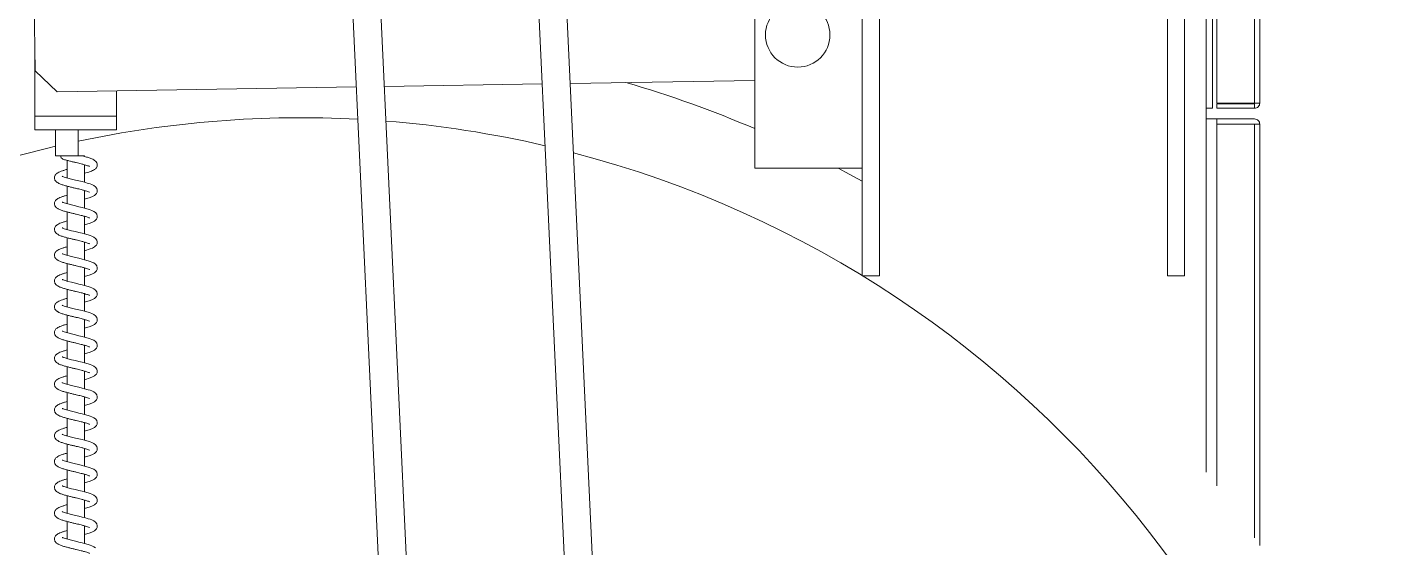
# Model space of a CAD drawing. Header units: millimetres. Extents: x 5343 to 29633, y -275 to 12336.
# Drawn here: x 17471 to 18099, y 4247 to 4489 of the extents above; entities that cross this region are included whole.
import ezdxf

# ---------------------------------------------------------------- set-up
doc = ezdxf.new("R2010")
doc.units = ezdxf.units.MM

msp = doc.modelspace()

# ---------------------------------------------------------------- linework, layer by layer
at = {"linetype": 'Continuous', "lineweight": 15}
for p, q in [((18019.53, 4281.61), (18019.53, 5143.95)), ((18022.53, 4450.95), (18022.53, 5143.95)), ((18024.53, 5143.95), (18024.53, 4453.31)), ((18042.13, 5143.95), (18042.13, 4453.31)), ((18044.53, 5143.95), (18044.53, 4453.35)), ((17713.8, 4673.83), (17749.17, 3913.26)), ((17649.88, 3908.65), (17614.5, 4669.21)), ((17661.22, 3944.62), (17629.14, 4634.44)), ((17702.46, 4637.85), (17734.54, 3948.03)), ((17809.53, 4423.05), (17809.53, 4523.05)), ((17859.53, 4514.65), (17859.53, 4373.05)), ((17867.53, 4514.65), (17867.53, 4373.05)), ((18001.53, 4373.05), (18001.53, 4514.65)), ((18009.53, 4373.05), (18009.53, 4514.65)), ((17474.23, 4499.93), (17474.76, 4468.34)), ((17474.63, 4447.26), (17474.63, 4475.7)), ((17474.76, 4468.34), (17484.92, 4458.5)), ((17809.53, 4463.91), (17723.63, 4462.48)), ((17624.2, 4460.82), (17484.92, 4458.5)), ((17512.63, 4447.26), (17512.63, 4458.97)), ((17710.62, 4462.27), (17637.2, 4461.04)), ((18022.53, 4450.95), (18019.53, 4450.95)), ((18042.13, 4453.31), (18024.53, 4453.31)), ((18024.53, 4450.95), (18024.53, 4452.95)), ((18042.13, 4452.95), (18024.53, 4452.95)), ((18042.13, 4450.95), (18024.53, 4450.95)), ((18042.13, 4450.95), (18042.13, 4452.95)), ((17474.63, 4447.26), (17512.63, 4447.26)), ((17474.63, 4440.86), (17474.63, 4447.26)), ((17512.63, 4440.86), (17512.63, 4447.26)), ((18024.53, 4445.95), (18019.53, 4445.95)), ((18042.13, 4445.95), (18024.53, 4445.95)), ((18024.53, 4445.95), (18024.53, 4443.6)), ((17474.63, 4440.86), (17488.4, 4440.86)), ((17484.22, 4428.86), (17484.22, 4440.86)), ((17494.72, 4440.86), (17488.4, 4440.86)), ((17494.72, 4428.86), (17494.72, 4440.86)), ((17494.72, 4440.86), (17498.8, 4440.86)), ((17498.8, 4440.86), (17512.63, 4440.86)), ((18042.13, 4443.6), (18024.53, 4443.6)), ((18024.53, 4443.6), (18024.53, 4275.23)), ((18042.13, 4443.6), (18042.13, 4251.07)), ((18044.53, 4443.55), (18044.53, 4247.55)), ((17480.54, 4432.37), (17467.71, 4429.07)), ((17484.22, 4433.25), (17480.54, 4432.37)), ((17494.72, 4428.86), (17484.22, 4428.86)), ((17489.62, 4426.68), (17489.62, 4418.49)), ((17496.45, 4428.86), (17497.65, 4428.86)), ((17497.65, 4428.49), (17497.65, 4428.86)), ((17497.65, 4416.49), (17497.65, 4424.68)), ((17497.97, 4424.58), (17497.65, 4424.49)), ((17809.53, 4423.05), (17859.53, 4423.05)), ((17848.35, 4423.05), (17851.8, 4421.23)), ((17851.8, 4421.23), (17859.53, 4417.02)), ((17489.87, 4418.41), (17488.25, 4418.91)), ((17489.62, 4414.68), (17489.62, 4406.49)), ((17491.65, 4417.95), (17489.87, 4418.41)), ((17493.43, 4417.52), (17491.65, 4417.95)), ((17495.08, 4417.13), (17493.43, 4417.52)), ((17496.52, 4416.78), (17495.08, 4417.13)), ((17497.71, 4416.48), (17496.52, 4416.78)), ((17499.38, 4416), (17497.71, 4416.48)), ((17500.26, 4415.71), (17499.38, 4416)), ((17501.07, 4415.4), (17500.26, 4415.71)), ((17501.95, 4414.97), (17501.07, 4415.4)), ((17502.76, 4414.38), (17501.95, 4414.97)), ((17503.35, 4413.6), (17502.76, 4414.38)), ((17503.58, 4412.75), (17503.35, 4413.6)), ((17489.87, 4406.41), (17488.25, 4406.91)), ((17497.65, 4404.49), (17497.65, 4412.68)), ((17497.97, 4412.58), (17497.65, 4412.49)), ((17497.65, 4408.67), (17500.31, 4409.47)), ((17500.31, 4409.47), (17501.42, 4409.92)), ((17501.42, 4409.92), (17502.28, 4410.4)), ((17502.28, 4410.4), (17502.85, 4410.86)), ((17502.85, 4410.86), (17503.19, 4411.29)), ((17503.19, 4411.29), (17503.49, 4411.92)), ((17503.49, 4411.92), (17503.58, 4412.75)), ((17489.62, 4402.68), (17489.62, 4394.49)), ((17491.65, 4405.95), (17489.87, 4406.41)), ((17493.43, 4405.52), (17491.65, 4405.95)), ((17495.08, 4405.13), (17493.43, 4405.52)), ((17496.52, 4404.78), (17495.08, 4405.13)), ((17497.71, 4404.48), (17496.52, 4404.78)), ((17497.65, 4392.49), (17497.65, 4400.68)), ((17497.97, 4400.58), (17497.65, 4400.49)), ((17499.38, 4404), (17497.71, 4404.48)), ((17500.26, 4403.71), (17499.38, 4404)), ((17501.07, 4403.4), (17500.26, 4403.71)), ((17501.95, 4402.97), (17501.07, 4403.4)), ((17502.76, 4402.38), (17501.95, 4402.97)), ((17503.35, 4401.6), (17502.76, 4402.38)), ((17503.58, 4400.75), (17503.35, 4401.6)), ((17503.49, 4399.92), (17503.58, 4400.75)), ((17489.87, 4394.41), (17488.25, 4394.91)), ((17491.65, 4393.95), (17489.87, 4394.41)), ((17497.65, 4396.67), (17500.31, 4397.47)), ((17500.31, 4397.47), (17501.42, 4397.92)), ((17501.42, 4397.92), (17502.28, 4398.4)), ((17502.28, 4398.4), (17502.85, 4398.86)), ((17502.85, 4398.86), (17503.19, 4399.29)), ((17503.19, 4399.29), (17503.49, 4399.92)), ((17489.62, 4390.68), (17489.62, 4382.49)), ((17493.43, 4393.52), (17491.65, 4393.95)), ((17495.08, 4393.13), (17493.43, 4393.52)), ((17496.52, 4392.78), (17495.08, 4393.13)), ((17497.71, 4392.48), (17496.52, 4392.78)), ((17497.65, 4380.49), (17497.65, 4388.68)), ((17497.97, 4388.58), (17497.65, 4388.49)), ((17499.38, 4392), (17497.71, 4392.48)), ((17500.26, 4391.71), (17499.38, 4392)), ((17501.07, 4391.4), (17500.26, 4391.71)), ((17501.95, 4390.97), (17501.07, 4391.4)), ((17502.76, 4390.38), (17501.95, 4390.97)), ((17503.35, 4389.6), (17502.76, 4390.38)), ((17503.19, 4387.29), (17503.49, 4387.92)), ((17503.58, 4388.75), (17503.35, 4389.6)), ((17503.49, 4387.92), (17503.58, 4388.75)), ((17489.87, 4382.41), (17488.25, 4382.91)), ((17491.65, 4381.95), (17489.87, 4382.41)), ((17493.43, 4381.52), (17491.65, 4381.95)), ((17495.08, 4381.13), (17493.43, 4381.52)), ((17497.65, 4384.67), (17500.31, 4385.47)), ((17500.31, 4385.47), (17501.42, 4385.92)), ((17501.42, 4385.92), (17502.28, 4386.4)), ((17502.28, 4386.4), (17502.85, 4386.86)), ((17502.85, 4386.86), (17503.19, 4387.29)), ((17489.62, 4378.68), (17489.62, 4370.49)), ((17496.52, 4380.78), (17495.08, 4381.13)), ((17497.71, 4380.48), (17496.52, 4380.78)), ((17497.65, 4368.49), (17497.65, 4376.68)), ((17497.97, 4376.58), (17497.65, 4376.49)), ((17499.38, 4380), (17497.71, 4380.48)), ((17500.26, 4379.71), (17499.38, 4380)), ((17501.07, 4379.4), (17500.26, 4379.71)), ((17501.95, 4378.97), (17501.07, 4379.4)), ((17502.76, 4378.38), (17501.95, 4378.97)), ((17503.35, 4377.6), (17502.76, 4378.38)), ((17502.85, 4374.86), (17503.19, 4375.29)), ((17503.19, 4375.29), (17503.49, 4375.92)), ((17503.58, 4376.75), (17503.35, 4377.6)), ((17503.49, 4375.92), (17503.58, 4376.75)), ((17489.87, 4370.41), (17488.25, 4370.91)), ((17491.65, 4369.95), (17489.87, 4370.41)), ((17493.43, 4369.52), (17491.65, 4369.95)), ((17495.08, 4369.13), (17493.43, 4369.52)), ((17496.52, 4368.78), (17495.08, 4369.13)), ((17497.65, 4372.67), (17500.31, 4373.47)), ((17500.31, 4373.47), (17501.42, 4373.92)), ((17501.42, 4373.92), (17502.28, 4374.4)), ((17502.28, 4374.4), (17502.85, 4374.86)), ((17859.53, 4373.05), (17867.53, 4373.05)), ((18001.53, 4373.05), (18009.53, 4373.05)), ((17489.62, 4366.68), (17489.62, 4358.49)), ((17497.71, 4368.48), (17496.52, 4368.78)), ((17497.65, 4356.49), (17497.65, 4364.68)), ((17497.97, 4364.58), (17497.65, 4364.49)), ((17499.38, 4368), (17497.71, 4368.48)), ((17500.26, 4367.71), (17499.38, 4368)), ((17501.07, 4367.4), (17500.26, 4367.71)), ((17501.95, 4366.97), (17501.07, 4367.4)), ((17502.76, 4366.38), (17501.95, 4366.97)), ((17502.28, 4362.4), (17502.85, 4362.86)), ((17503.35, 4365.6), (17502.76, 4366.38)), ((17502.85, 4362.86), (17503.19, 4363.29)), ((17503.19, 4363.29), (17503.49, 4363.92)), ((17503.58, 4364.75), (17503.35, 4365.6)), ((17503.49, 4363.92), (17503.58, 4364.75)), ((17489.87, 4358.41), (17488.25, 4358.91)), ((17491.65, 4357.95), (17489.87, 4358.41)), ((17493.43, 4357.52), (17491.65, 4357.95)), ((17495.08, 4357.13), (17493.43, 4357.52)), ((17496.52, 4356.78), (17495.08, 4357.13)), ((17497.71, 4356.48), (17496.52, 4356.78)), ((17497.65, 4360.67), (17500.31, 4361.47)), ((17499.38, 4356), (17497.71, 4356.48)), ((17500.31, 4361.47), (17501.42, 4361.92)), ((17501.42, 4361.92), (17502.28, 4362.4)), ((17489.62, 4354.68), (17489.62, 4346.49)), ((17497.65, 4344.49), (17497.65, 4352.68)), ((17497.97, 4352.58), (17497.65, 4352.49)), ((17500.26, 4355.71), (17499.38, 4356)), ((17501.07, 4355.4), (17500.26, 4355.71)), ((17501.95, 4354.97), (17501.07, 4355.4)), ((17501.42, 4349.92), (17502.28, 4350.4)), ((17502.76, 4354.38), (17501.95, 4354.97)), ((17502.28, 4350.4), (17502.85, 4350.86)), ((17503.35, 4353.6), (17502.76, 4354.38)), ((17502.85, 4350.86), (17503.19, 4351.29)), ((17503.19, 4351.29), (17503.49, 4351.92)), ((17503.58, 4352.75), (17503.35, 4353.6)), ((17503.49, 4351.92), (17503.58, 4352.75)), ((17489.87, 4346.41), (17488.25, 4346.91)), ((17491.65, 4345.95), (17489.87, 4346.41)), ((17493.43, 4345.52), (17491.65, 4345.95)), ((17495.08, 4345.13), (17493.43, 4345.52)), ((17496.52, 4344.78), (17495.08, 4345.13)), ((17497.71, 4344.48), (17496.52, 4344.78)), ((17497.65, 4348.67), (17500.31, 4349.47)), ((17499.38, 4344), (17497.71, 4344.48)), ((17500.26, 4343.71), (17499.38, 4344)), ((17500.31, 4349.47), (17501.42, 4349.92)), ((17489.62, 4342.68), (17489.62, 4334.49)), ((17497.65, 4332.49), (17497.65, 4340.68)), ((17497.97, 4340.58), (17497.65, 4340.49)), ((17501.07, 4343.4), (17500.26, 4343.71)), ((17500.31, 4337.47), (17501.42, 4337.92)), ((17501.95, 4342.97), (17501.07, 4343.4)), ((17501.42, 4337.92), (17502.28, 4338.4)), ((17502.76, 4342.38), (17501.95, 4342.97)), ((17502.28, 4338.4), (17502.85, 4338.86)), ((17503.35, 4341.6), (17502.76, 4342.38)), ((17502.85, 4338.86), (17503.19, 4339.29)), ((17503.19, 4339.29), (17503.49, 4339.92)), ((17503.58, 4340.75), (17503.35, 4341.6)), ((17503.49, 4339.92), (17503.58, 4340.75)), ((17489.87, 4334.41), (17488.25, 4334.91)), ((17491.65, 4333.95), (17489.87, 4334.41)), ((17493.43, 4333.52), (17491.65, 4333.95)), ((17495.08, 4333.13), (17493.43, 4333.52)), ((17496.52, 4332.78), (17495.08, 4333.13)), ((17497.71, 4332.48), (17496.52, 4332.78)), ((17497.65, 4336.67), (17500.31, 4337.47)), ((17499.38, 4332), (17497.71, 4332.48)), ((17500.26, 4331.71), (17499.38, 4332)), ((17501.07, 4331.4), (17500.26, 4331.71)), ((17501.95, 4330.97), (17501.07, 4331.4)), ((17489.62, 4330.68), (17489.62, 4322.49)), ((17497.65, 4320.49), (17497.65, 4328.68)), ((17497.97, 4328.58), (17497.65, 4328.49)), ((17497.65, 4324.67), (17500.31, 4325.47)), ((17500.31, 4325.47), (17501.42, 4325.92)), ((17501.42, 4325.92), (17502.28, 4326.4)), ((17502.76, 4330.38), (17501.95, 4330.97)), ((17502.28, 4326.4), (17502.85, 4326.86)), ((17503.35, 4329.6), (17502.76, 4330.38)), ((17502.85, 4326.86), (17503.19, 4327.29)), ((17503.19, 4327.29), (17503.49, 4327.92)), ((17503.58, 4328.75), (17503.35, 4329.6)), ((17503.49, 4327.92), (17503.58, 4328.75)), ((17489.87, 4322.41), (17488.25, 4322.91)), ((17491.65, 4321.95), (17489.87, 4322.41)), ((17493.43, 4321.52), (17491.65, 4321.95)), ((17495.08, 4321.13), (17493.43, 4321.52)), ((17496.52, 4320.78), (17495.08, 4321.13)), ((17497.71, 4320.48), (17496.52, 4320.78)), ((17499.38, 4320), (17497.71, 4320.48)), ((17500.26, 4319.71), (17499.38, 4320)), ((17501.07, 4319.4), (17500.26, 4319.71)), ((17501.95, 4318.97), (17501.07, 4319.4)), ((17502.76, 4318.38), (17501.95, 4318.97)), ((17489.62, 4318.68), (17489.62, 4310.49)), ((17497.65, 4308.49), (17497.65, 4316.68)), ((17497.97, 4316.58), (17497.65, 4316.49)), ((17497.65, 4312.67), (17500.31, 4313.47)), ((17500.31, 4313.47), (17501.42, 4313.92)), ((17501.42, 4313.92), (17502.28, 4314.4)), ((17502.28, 4314.4), (17502.85, 4314.86)), ((17503.35, 4317.6), (17502.76, 4318.38)), ((17502.85, 4314.86), (17503.19, 4315.29)), ((17503.19, 4315.29), (17503.49, 4315.92)), ((17503.58, 4316.75), (17503.35, 4317.6)), ((17503.49, 4315.92), (17503.58, 4316.75)), ((17489.87, 4310.41), (17488.25, 4310.91)), ((17489.62, 4306.68), (17489.62, 4298.49)), ((17491.65, 4309.95), (17489.87, 4310.41)), ((17493.43, 4309.52), (17491.65, 4309.95)), ((17495.08, 4309.13), (17493.43, 4309.52)), ((17496.52, 4308.78), (17495.08, 4309.13)), ((17497.71, 4308.48), (17496.52, 4308.78)), ((17499.38, 4308), (17497.71, 4308.48)), ((17500.26, 4307.71), (17499.38, 4308)), ((17501.07, 4307.4), (17500.26, 4307.71)), ((17501.95, 4306.97), (17501.07, 4307.4)), ((17502.76, 4306.38), (17501.95, 4306.97)), ((17503.35, 4305.6), (17502.76, 4306.38)), ((17497.65, 4296.49), (17497.65, 4304.68)), ((17497.97, 4304.58), (17497.65, 4304.49)), ((17497.65, 4300.67), (17500.31, 4301.47)), ((17500.31, 4301.47), (17501.42, 4301.92)), ((17501.42, 4301.92), (17502.28, 4302.4)), ((17502.28, 4302.4), (17502.85, 4302.86)), ((17502.85, 4302.86), (17503.19, 4303.29)), ((17503.19, 4303.29), (17503.49, 4303.92)), ((17503.58, 4304.75), (17503.35, 4305.6)), ((17503.49, 4303.92), (17503.58, 4304.75)), ((17489.87, 4298.41), (17488.25, 4298.91)), ((17489.62, 4294.68), (17489.62, 4286.49)), ((17491.65, 4297.95), (17489.87, 4298.41)), ((17493.43, 4297.52), (17491.65, 4297.95)), ((17495.08, 4297.13), (17493.43, 4297.52)), ((17496.52, 4296.78), (17495.08, 4297.13)), ((17497.71, 4296.48), (17496.52, 4296.78)), ((17499.38, 4296), (17497.71, 4296.48)), ((17500.26, 4295.71), (17499.38, 4296)), ((17501.07, 4295.4), (17500.26, 4295.71)), ((17501.95, 4294.97), (17501.07, 4295.4)), ((17502.76, 4294.38), (17501.95, 4294.97)), ((17503.35, 4293.6), (17502.76, 4294.38)), ((17503.58, 4292.75), (17503.35, 4293.6)), ((17497.65, 4284.49), (17497.65, 4292.68)), ((17497.97, 4292.58), (17497.65, 4292.49)), ((17497.65, 4288.67), (17500.31, 4289.47)), ((17500.31, 4289.47), (17501.42, 4289.92)), ((17501.42, 4289.92), (17502.28, 4290.4)), ((17502.28, 4290.4), (17502.85, 4290.86)), ((17502.85, 4290.86), (17503.19, 4291.29)), ((17503.19, 4291.29), (17503.49, 4291.92)), ((17503.49, 4291.92), (17503.58, 4292.75)), ((17489.87, 4286.41), (17488.25, 4286.91)), ((17489.62, 4282.68), (17489.62, 4274.49)), ((17491.65, 4285.95), (17489.87, 4286.41)), ((17493.43, 4285.52), (17491.65, 4285.95)), ((17495.08, 4285.13), (17493.43, 4285.52)), ((17496.52, 4284.78), (17495.08, 4285.13)), ((17497.71, 4284.48), (17496.52, 4284.78)), ((17499.38, 4284), (17497.71, 4284.48)), ((17500.26, 4283.71), (17499.38, 4284)), ((17501.07, 4283.4), (17500.26, 4283.71)), ((17501.95, 4282.97), (17501.07, 4283.4)), ((17502.76, 4282.38), (17501.95, 4282.97)), ((17503.35, 4281.6), (17502.76, 4282.38)), ((17503.58, 4280.75), (17503.35, 4281.6)), ((17489.87, 4274.41), (17488.25, 4274.91)), ((17497.65, 4272.49), (17497.65, 4280.68)), ((17497.97, 4280.58), (17497.65, 4280.49)), ((17497.65, 4276.67), (17500.31, 4277.47)), ((17500.31, 4277.47), (17501.42, 4277.92)), ((17501.42, 4277.92), (17502.28, 4278.4)), ((17502.28, 4278.4), (17502.85, 4278.86)), ((17502.85, 4278.86), (17503.19, 4279.29)), ((17503.19, 4279.29), (17503.49, 4279.92)), ((17503.49, 4279.92), (17503.58, 4280.75)), ((17489.62, 4270.68), (17489.62, 4262.49)), ((17491.65, 4273.95), (17489.87, 4274.41)), ((17493.43, 4273.52), (17491.65, 4273.95)), ((17495.08, 4273.13), (17493.43, 4273.52)), ((17496.52, 4272.78), (17495.08, 4273.13)), ((17497.71, 4272.48), (17496.52, 4272.78)), ((17497.65, 4260.49), (17497.65, 4268.68)), ((17497.97, 4268.58), (17497.65, 4268.49)), ((17499.38, 4272), (17497.71, 4272.48)), ((17500.26, 4271.71), (17499.38, 4272)), ((17501.07, 4271.4), (17500.26, 4271.71)), ((17501.95, 4270.97), (17501.07, 4271.4)), ((17502.76, 4270.38), (17501.95, 4270.97)), ((17503.35, 4269.6), (17502.76, 4270.38)), ((17503.58, 4268.75), (17503.35, 4269.6)), ((17503.49, 4267.92), (17503.58, 4268.75)), ((17489.87, 4262.41), (17488.25, 4262.91)), ((17491.65, 4261.95), (17489.87, 4262.41)), ((17497.65, 4264.67), (17500.31, 4265.47)), ((17500.31, 4265.47), (17501.42, 4265.92)), ((17501.42, 4265.92), (17502.28, 4266.4)), ((17502.28, 4266.4), (17502.85, 4266.86)), ((17502.85, 4266.86), (17503.19, 4267.29)), ((17503.19, 4267.29), (17503.49, 4267.92)), ((17489.62, 4258.68), (17489.62, 4250.49)), ((17493.43, 4261.52), (17491.65, 4261.95)), ((17495.08, 4261.13), (17493.43, 4261.52)), ((17496.52, 4260.78), (17495.08, 4261.13)), ((17497.71, 4260.48), (17496.52, 4260.78)), ((17497.65, 4248.49), (17497.65, 4256.68)), ((17497.97, 4256.58), (17497.65, 4256.49)), ((17499.38, 4260), (17497.71, 4260.48)), ((17500.26, 4259.71), (17499.38, 4260)), ((17501.07, 4259.4), (17500.26, 4259.71)), ((17501.95, 4258.97), (17501.07, 4259.4)), ((17502.76, 4258.38), (17501.95, 4258.97)), ((17503.35, 4257.6), (17502.76, 4258.38)), ((17503.19, 4255.29), (17503.49, 4255.92)), ((17503.58, 4256.75), (17503.35, 4257.6)), ((17503.49, 4255.92), (17503.58, 4256.75)), ((17489.87, 4250.41), (17488.25, 4250.91)), ((17491.65, 4249.95), (17489.87, 4250.41)), ((17493.43, 4249.52), (17491.65, 4249.95)), ((17497.65, 4252.67), (17500.31, 4253.47)), ((17500.31, 4253.47), (17501.42, 4253.92)), ((17501.42, 4253.92), (17502.28, 4254.4)), ((17502.28, 4254.4), (17502.85, 4254.86)), ((17502.85, 4254.86), (17503.19, 4255.29)), ((17495.08, 4249.13), (17493.43, 4249.52)), ((17496.52, 4248.78), (17495.08, 4249.13)), ((17497.71, 4248.48), (17496.52, 4248.78)), ((17499.38, 4248), (17497.71, 4248.48)), ((17500.26, 4247.71), (17499.38, 4248)), ((17501.07, 4247.4), (17500.26, 4247.71)), ((17501.95, 4246.97), (17501.07, 4247.4)), ((17502.76, 4246.38), (17501.95, 4246.97))]:
    msp.add_line(p, q, dxfattribs=at)
msp.add_circle((17829.53, 4485.05), 15, dxfattribs=at)
for centre, radius, start, end in [((17598.63, 3946.52), 538, 66.92078, 73.709), ((17598.63, 3946.52), 500, 86.98888, 101.9949), ((17598.63, 3946.52), 500, 76.89931, 85.48973), ((17488.33, 4428.82), 1.73, 178.74922, 245.94886), ((17598.63, 3946.52), 500, 0.43809, 75.34526)]:
    msp.add_arc(centre, radius, start, end, dxfattribs=at)
for points in [[(18044.53, 4453.35), (18044.49, 4453.35), (18044.42, 4453.34), (18043.86, 4453.33), (18043.07, 4453.32), (18042.44, 4453.31), (18042.13, 4453.31)], [(18042.13, 4450.95), (18042.44, 4450.99), (18043.07, 4451.06), (18043.86, 4451.62), (18044.42, 4452.41), (18044.49, 4453.04), (18044.53, 4453.35)], [(18044.53, 4443.55), (18044.49, 4443.87), (18044.42, 4444.5), (18043.86, 4445.29), (18043.07, 4445.85), (18042.44, 4445.92), (18042.13, 4445.95)], [(18042.13, 4443.6), (18042.44, 4443.6), (18043.07, 4443.59), (18043.86, 4443.58), (18044.42, 4443.57), (18044.49, 4443.56), (18044.53, 4443.55)]]:
    msp.add_open_spline(points, degree=3, dxfattribs=at)
for points, knots in [([(17496.18, 4428.86), (17496.18, 4428.86), (17496.19, 4428.86), (17496.13, 4428.86), (17495.93, 4428.86), (17495.34, 4428.86), (17494.1, 4428.86), (17492.23, 4428.86), (17489.96, 4428.86), (17488.01, 4428.86), (17486.99, 4428.86), (17486.6, 4428.86)], [0, 0, 0, 0, 0.0023617, 0.0205161, 0.0502137, 0.1090062, 0.2270891, 0.4188503, 0.6177024, 0.8530299, 1, 1, 1, 1]), ([(17487.63, 4427.24), (17488.14, 4427.09), (17489.12, 4426.79), (17490.77, 4426.38), (17492.33, 4426), (17494.13, 4425.58), (17495.95, 4425.14), (17497.58, 4424.71), (17498.75, 4424.35), (17499.54, 4424.07), (17500, 4423.84), (17500.02, 4423.84), (17500.03, 4423.84)], [0, 0, 0, 0, 0.120762, 0.230352, 0.329689, 0.418392, 0.566125, 0.675683, 0.765, 0.858317, 0.95286, 1, 1, 1, 1]), ([(17497.65, 4420.67), (17498.58, 4420.93), (17499.99, 4421.32), (17501.43, 4421.91), (17502.25, 4422.35), (17502.8, 4422.8), (17503.21, 4423.27), (17503.55, 4423.97), (17503.64, 4424.79), (17503.38, 4425.67), (17502.77, 4426.44), (17502.01, 4426.96), (17501.15, 4427.38), (17500.26, 4427.72), (17499.2, 4428.06), (17497.93, 4428.42), (17496.82, 4428.71), (17496.29, 4428.83), (17496.18, 4428.86)], [0, 0, 0, 0, 0.1441838, 0.2175188, 0.2869778, 0.3417993, 0.3808087, 0.4232478, 0.4753017, 0.5333205, 0.5993913, 0.6709663, 0.7352311, 0.786835, 0.8393703, 0.9273316, 0.984457, 1, 1, 1, 1]), ([(17489.62, 4422.49), (17489.32, 4422.41), (17488.52, 4422.2), (17487.37, 4421.85), (17486.18, 4421.41), (17485.26, 4420.96), (17484.61, 4420.5), (17484.18, 4420.06), (17483.79, 4419.42), (17483.65, 4418.72), (17483.71, 4418.1), (17483.86, 4417.64), (17484.09, 4417.26), (17484.27, 4417.02), (17484.43, 4416.85), (17484.55, 4416.74), (17484.62, 4416.69), (17484.7, 4416.63), (17484.81, 4416.55), (17485.07, 4416.37), (17485.49, 4416.1), (17486.27, 4415.71), (17487.13, 4415.41), (17487.63, 4415.24)], [0, 0, 0, 0, 0.05334, 0.142131, 0.231501, 0.320108, 0.393273, 0.446801, 0.494086, 0.556193, 0.595175, 0.644423, 0.668718, 0.688168, 0.702876, 0.708587, 0.713338, 0.717654, 0.722901, 0.738356, 0.79292, 0.87991, 1, 1, 1, 1]), ([(17488.25, 4418.91), (17488.01, 4419), (17487.59, 4419.16), (17487.31, 4419.28), (17487.27, 4419.28), (17487.26, 4419.28)], [0, 0, 0, 0, 0.45448, 0.791851, 1, 1, 1, 1]), ([(17487.63, 4415.24), (17488.14, 4415.09), (17489.12, 4414.79), (17490.77, 4414.38), (17492.33, 4414), (17494.13, 4413.58), (17495.95, 4413.14), (17497.58, 4412.71), (17498.75, 4412.35), (17499.54, 4412.07), (17500, 4411.84), (17500.02, 4411.84), (17500.03, 4411.84)], [0, 0, 0, 0, 0.120762, 0.230352, 0.329689, 0.418392, 0.566125, 0.675683, 0.765, 0.858317, 0.95286, 1, 1, 1, 1]), ([(17489.31, 4418.59), (17489.39, 4418.61), (17489.48, 4418.64), (17489.6, 4418.68), (17489.62, 4418.68)], [0, 0, 0, 0, 0.862998, 1, 1, 1, 1]), ([(17489.62, 4410.49), (17489.32, 4410.41), (17488.52, 4410.2), (17487.37, 4409.85), (17486.18, 4409.41), (17485.26, 4408.96), (17484.61, 4408.5), (17484.18, 4408.06), (17483.79, 4407.42), (17483.65, 4406.72), (17483.71, 4406.1), (17483.86, 4405.64), (17484.09, 4405.26), (17484.27, 4405.02), (17484.43, 4404.85), (17484.55, 4404.74), (17484.62, 4404.69), (17484.7, 4404.63), (17484.81, 4404.55), (17485.07, 4404.37), (17485.49, 4404.1), (17486.29, 4403.71), (17487.49, 4403.27), (17489.13, 4402.79), (17490.76, 4402.38), (17492.33, 4402), (17494.13, 4401.58), (17495.95, 4401.14), (17497.58, 4400.71), (17498.75, 4400.35), (17499.54, 4400.07), (17500, 4399.84), (17500.02, 4399.84), (17500.03, 4399.84)], [0, 0, 0, 0, 0.028595, 0.076196, 0.124106, 0.171608, 0.210832, 0.239528, 0.264877, 0.298172, 0.31907, 0.345472, 0.358496, 0.368923, 0.376808, 0.37987, 0.382417, 0.38473, 0.387543, 0.395829, 0.42508, 0.471715, 0.536095, 0.592117, 0.642956, 0.689039, 0.730189, 0.798723, 0.849548, 0.890982, 0.934272, 0.978132, 1, 1, 1, 1]), ([(17488.25, 4406.91), (17488.01, 4407), (17487.59, 4407.16), (17487.31, 4407.28), (17487.27, 4407.28), (17487.26, 4407.28)], [0, 0, 0, 0, 0.45448, 0.791851, 1, 1, 1, 1]), ([(17489.31, 4406.59), (17489.39, 4406.61), (17489.48, 4406.64), (17489.6, 4406.68), (17489.62, 4406.68)], [0, 0, 0, 0, 0.862998, 1, 1, 1, 1]), ([(17489.62, 4398.49), (17489.32, 4398.41), (17488.52, 4398.2), (17487.37, 4397.85), (17486.18, 4397.41), (17485.26, 4396.96), (17484.61, 4396.5), (17484.18, 4396.06), (17483.79, 4395.42), (17483.65, 4394.72), (17483.71, 4394.1), (17483.86, 4393.64), (17484.09, 4393.26), (17484.27, 4393.02), (17484.43, 4392.85), (17484.55, 4392.74), (17484.62, 4392.69), (17484.7, 4392.63), (17484.81, 4392.55), (17485.07, 4392.37), (17485.49, 4392.1), (17486.29, 4391.71), (17487.49, 4391.27), (17489.13, 4390.79), (17490.76, 4390.38), (17492.33, 4390), (17494.13, 4389.58), (17495.95, 4389.14), (17497.58, 4388.71), (17498.75, 4388.35), (17499.54, 4388.07), (17500, 4387.84), (17500.02, 4387.84), (17500.03, 4387.84)], [0, 0, 0, 0, 0.028595, 0.076196, 0.124106, 0.171608, 0.210832, 0.239528, 0.264877, 0.298172, 0.31907, 0.345472, 0.358496, 0.368923, 0.376808, 0.37987, 0.382417, 0.38473, 0.387543, 0.395829, 0.42508, 0.471715, 0.536095, 0.592117, 0.642956, 0.689039, 0.730189, 0.798723, 0.849548, 0.890982, 0.934272, 0.978132, 1, 1, 1, 1]), ([(17488.25, 4394.91), (17488.01, 4395), (17487.59, 4395.16), (17487.31, 4395.28), (17487.27, 4395.28), (17487.26, 4395.28)], [0, 0, 0, 0, 0.4544799, 0.7918507, 1, 1, 1, 1]), ([(17489.31, 4394.59), (17489.39, 4394.61), (17489.48, 4394.64), (17489.6, 4394.68), (17489.62, 4394.68)], [0, 0, 0, 0, 0.862998, 1, 1, 1, 1]), ([(17489.62, 4386.49), (17489.32, 4386.41), (17488.52, 4386.2), (17487.37, 4385.85), (17486.18, 4385.41), (17485.26, 4384.96), (17484.61, 4384.5), (17484.18, 4384.06), (17483.79, 4383.42), (17483.65, 4382.72), (17483.71, 4382.1), (17483.86, 4381.64), (17484.09, 4381.26), (17484.27, 4381.02), (17484.43, 4380.85), (17484.55, 4380.74), (17484.62, 4380.69), (17484.7, 4380.63), (17484.81, 4380.55), (17485.07, 4380.37), (17485.49, 4380.1), (17486.29, 4379.71), (17487.49, 4379.27), (17489.13, 4378.79), (17490.76, 4378.38), (17492.33, 4378), (17494.13, 4377.58), (17495.95, 4377.14), (17497.58, 4376.71), (17498.75, 4376.35), (17499.54, 4376.07), (17500, 4375.84), (17500.02, 4375.84), (17500.03, 4375.84)], [0, 0, 0, 0, 0.028595, 0.076196, 0.124106, 0.171608, 0.210832, 0.239528, 0.264877, 0.298172, 0.31907, 0.345472, 0.358496, 0.368923, 0.376808, 0.37987, 0.382417, 0.38473, 0.387543, 0.395829, 0.42508, 0.471715, 0.536095, 0.592117, 0.642956, 0.689039, 0.730189, 0.798723, 0.849548, 0.890982, 0.934272, 0.978132, 1, 1, 1, 1]), ([(17488.25, 4382.91), (17488.01, 4383), (17487.59, 4383.16), (17487.31, 4383.28), (17487.27, 4383.28), (17487.26, 4383.28)], [0, 0, 0, 0, 0.45448, 0.791851, 1, 1, 1, 1]), ([(17489.31, 4382.59), (17489.39, 4382.61), (17489.48, 4382.64), (17489.6, 4382.68), (17489.62, 4382.68)], [0, 0, 0, 0, 0.862998, 1, 1, 1, 1]), ([(17489.62, 4374.49), (17489.32, 4374.41), (17488.52, 4374.2), (17487.37, 4373.85), (17486.18, 4373.41), (17485.26, 4372.96), (17484.61, 4372.5), (17484.18, 4372.06), (17483.79, 4371.42), (17483.65, 4370.72), (17483.71, 4370.1), (17483.86, 4369.64), (17484.09, 4369.26), (17484.27, 4369.02), (17484.43, 4368.85), (17484.55, 4368.74), (17484.62, 4368.69), (17484.7, 4368.63), (17484.81, 4368.55), (17485.07, 4368.37), (17485.49, 4368.1), (17486.29, 4367.71), (17487.49, 4367.27), (17489.13, 4366.79), (17490.76, 4366.38), (17492.33, 4366), (17494.13, 4365.58), (17495.95, 4365.14), (17497.58, 4364.71), (17498.75, 4364.35), (17499.54, 4364.07), (17500, 4363.84), (17500.02, 4363.84), (17500.03, 4363.84)], [0, 0, 0, 0, 0.0285952, 0.0761955, 0.1241062, 0.1716083, 0.2108316, 0.2395278, 0.2648766, 0.2981721, 0.3190702, 0.3454717, 0.358496, 0.3689234, 0.3768081, 0.3798698, 0.382417, 0.3847304, 0.3875432, 0.3958286, 0.4250802, 0.4717151, 0.5360947, 0.5921166, 0.6429562, 0.6890391, 0.7301891, 0.798723, 0.8495475, 0.8909822, 0.9342724, 0.9781317, 1, 1, 1, 1]), ([(17488.25, 4370.91), (17488.01, 4371), (17487.59, 4371.16), (17487.31, 4371.28), (17487.27, 4371.28), (17487.26, 4371.28)], [0, 0, 0, 0, 0.4544799, 0.7918507, 1, 1, 1, 1]), ([(17489.31, 4370.59), (17489.39, 4370.61), (17489.48, 4370.64), (17489.6, 4370.68), (17489.62, 4370.68)], [0, 0, 0, 0, 0.862998, 1, 1, 1, 1]), ([(17489.62, 4362.49), (17489.32, 4362.41), (17488.52, 4362.2), (17487.37, 4361.85), (17486.18, 4361.41), (17485.26, 4360.96), (17484.61, 4360.5), (17484.18, 4360.06), (17483.79, 4359.42), (17483.65, 4358.72), (17483.71, 4358.1), (17483.86, 4357.64), (17484.09, 4357.26), (17484.27, 4357.02), (17484.43, 4356.85), (17484.55, 4356.74), (17484.62, 4356.69), (17484.7, 4356.63), (17484.81, 4356.55), (17485.07, 4356.37), (17485.49, 4356.1), (17486.29, 4355.71), (17487.49, 4355.27), (17489.13, 4354.79), (17490.76, 4354.38), (17492.33, 4354), (17494.13, 4353.58), (17495.95, 4353.14), (17497.58, 4352.71), (17498.75, 4352.35), (17499.54, 4352.07), (17500, 4351.84), (17500.02, 4351.84), (17500.03, 4351.84)], [0, 0, 0, 0, 0.028595, 0.076196, 0.124106, 0.171608, 0.210832, 0.239528, 0.264877, 0.298172, 0.31907, 0.345472, 0.358496, 0.368923, 0.376808, 0.37987, 0.382417, 0.38473, 0.387543, 0.395829, 0.42508, 0.471715, 0.536095, 0.592117, 0.642956, 0.689039, 0.730189, 0.798723, 0.849548, 0.890982, 0.934272, 0.978132, 1, 1, 1, 1]), ([(17488.25, 4358.91), (17488.01, 4359), (17487.59, 4359.16), (17487.31, 4359.28), (17487.27, 4359.28), (17487.26, 4359.28)], [0, 0, 0, 0, 0.45448, 0.791851, 1, 1, 1, 1]), ([(17489.31, 4358.59), (17489.39, 4358.61), (17489.48, 4358.64), (17489.6, 4358.68), (17489.62, 4358.68)], [0, 0, 0, 0, 0.862998, 1, 1, 1, 1]), ([(17489.62, 4350.49), (17489.32, 4350.41), (17488.52, 4350.2), (17487.37, 4349.85), (17486.18, 4349.41), (17485.26, 4348.96), (17484.61, 4348.5), (17484.18, 4348.06), (17483.79, 4347.42), (17483.65, 4346.72), (17483.71, 4346.1), (17483.86, 4345.64), (17484.09, 4345.26), (17484.27, 4345.02), (17484.43, 4344.85), (17484.55, 4344.74), (17484.62, 4344.69), (17484.7, 4344.63), (17484.81, 4344.55), (17485.07, 4344.37), (17485.49, 4344.1), (17486.29, 4343.71), (17487.49, 4343.27), (17489.13, 4342.79), (17490.76, 4342.38), (17492.33, 4342), (17494.13, 4341.58), (17495.95, 4341.14), (17497.58, 4340.71), (17498.75, 4340.35), (17499.54, 4340.07), (17500, 4339.84), (17500.02, 4339.84), (17500.03, 4339.84)], [0, 0, 0, 0, 0.028595, 0.076196, 0.124106, 0.171608, 0.210832, 0.239528, 0.264877, 0.298172, 0.31907, 0.345472, 0.358496, 0.368923, 0.376808, 0.37987, 0.382417, 0.38473, 0.387543, 0.395829, 0.42508, 0.471715, 0.536095, 0.592117, 0.642956, 0.689039, 0.730189, 0.798723, 0.849548, 0.890982, 0.934272, 0.978132, 1, 1, 1, 1]), ([(17488.25, 4346.91), (17488.01, 4347), (17487.59, 4347.16), (17487.31, 4347.28), (17487.27, 4347.28), (17487.26, 4347.28)], [0, 0, 0, 0, 0.45448, 0.791851, 1, 1, 1, 1]), ([(17489.31, 4346.59), (17489.39, 4346.61), (17489.48, 4346.64), (17489.6, 4346.68), (17489.62, 4346.68)], [0, 0, 0, 0, 0.862998, 1, 1, 1, 1]), ([(17489.62, 4338.49), (17489.32, 4338.41), (17488.52, 4338.2), (17487.37, 4337.85), (17486.18, 4337.41), (17485.26, 4336.96), (17484.61, 4336.5), (17484.18, 4336.06), (17483.79, 4335.42), (17483.65, 4334.72), (17483.71, 4334.1), (17483.86, 4333.64), (17484.09, 4333.26), (17484.27, 4333.02), (17484.43, 4332.85), (17484.55, 4332.74), (17484.62, 4332.69), (17484.7, 4332.63), (17484.81, 4332.55), (17485.07, 4332.37), (17485.49, 4332.1), (17486.29, 4331.71), (17487.49, 4331.27), (17489.13, 4330.79), (17490.76, 4330.38), (17492.33, 4330), (17494.13, 4329.58), (17495.95, 4329.14), (17497.58, 4328.71), (17498.75, 4328.35), (17499.54, 4328.07), (17500, 4327.84), (17500.02, 4327.84), (17500.03, 4327.84)], [0, 0, 0, 0, 0.028595, 0.076196, 0.124106, 0.171608, 0.210832, 0.239528, 0.264877, 0.298172, 0.31907, 0.345472, 0.358496, 0.368923, 0.376808, 0.37987, 0.382417, 0.38473, 0.387543, 0.395829, 0.42508, 0.471715, 0.536095, 0.592117, 0.642956, 0.689039, 0.730189, 0.798723, 0.849548, 0.890982, 0.934272, 0.978132, 1, 1, 1, 1]), ([(17488.25, 4334.91), (17488.01, 4335), (17487.59, 4335.16), (17487.31, 4335.28), (17487.27, 4335.28), (17487.26, 4335.28)], [0, 0, 0, 0, 0.45448, 0.791851, 1, 1, 1, 1]), ([(17489.31, 4334.59), (17489.39, 4334.61), (17489.48, 4334.64), (17489.6, 4334.68), (17489.62, 4334.68)], [0, 0, 0, 0, 0.8629982, 1, 1, 1, 1]), ([(17489.62, 4326.49), (17489.32, 4326.41), (17488.52, 4326.2), (17487.37, 4325.85), (17486.18, 4325.41), (17485.26, 4324.96), (17484.61, 4324.5), (17484.18, 4324.06), (17483.79, 4323.42), (17483.65, 4322.72), (17483.71, 4322.1), (17483.86, 4321.64), (17484.09, 4321.26), (17484.27, 4321.02), (17484.43, 4320.85), (17484.55, 4320.74), (17484.62, 4320.69), (17484.7, 4320.63), (17484.81, 4320.55), (17485.07, 4320.37), (17485.49, 4320.1), (17486.29, 4319.71), (17487.49, 4319.27), (17489.13, 4318.79), (17490.76, 4318.38), (17492.33, 4318), (17494.13, 4317.58), (17495.95, 4317.14), (17497.58, 4316.71), (17498.75, 4316.35), (17499.54, 4316.07), (17500, 4315.84), (17500.02, 4315.84), (17500.03, 4315.84)], [0, 0, 0, 0, 0.028595, 0.076196, 0.124106, 0.171608, 0.210832, 0.239528, 0.264877, 0.298172, 0.31907, 0.345472, 0.358496, 0.368923, 0.376808, 0.37987, 0.382417, 0.38473, 0.387543, 0.395829, 0.42508, 0.471715, 0.536095, 0.592117, 0.642956, 0.689039, 0.730189, 0.798723, 0.849548, 0.890982, 0.934272, 0.978132, 1, 1, 1, 1]), ([(17488.25, 4322.91), (17488.01, 4323), (17487.59, 4323.16), (17487.31, 4323.28), (17487.27, 4323.28), (17487.26, 4323.28)], [0, 0, 0, 0, 0.45448, 0.791851, 1, 1, 1, 1]), ([(17489.31, 4322.59), (17489.39, 4322.61), (17489.48, 4322.64), (17489.6, 4322.68), (17489.62, 4322.68)], [0, 0, 0, 0, 0.862998, 1, 1, 1, 1]), ([(17489.62, 4314.49), (17489.32, 4314.41), (17488.52, 4314.2), (17487.37, 4313.85), (17486.18, 4313.41), (17485.26, 4312.96), (17484.61, 4312.5), (17484.18, 4312.06), (17483.79, 4311.42), (17483.65, 4310.72), (17483.71, 4310.1), (17483.86, 4309.64), (17484.09, 4309.26), (17484.27, 4309.02), (17484.43, 4308.85), (17484.55, 4308.74), (17484.62, 4308.69), (17484.7, 4308.63), (17484.81, 4308.55), (17485.07, 4308.37), (17485.49, 4308.1), (17486.29, 4307.71), (17487.49, 4307.27), (17489.13, 4306.79), (17490.76, 4306.38), (17492.33, 4306), (17494.13, 4305.58), (17495.95, 4305.14), (17497.58, 4304.71), (17498.75, 4304.35), (17499.54, 4304.07), (17500, 4303.84), (17500.02, 4303.84), (17500.03, 4303.84)], [0, 0, 0, 0, 0.028595, 0.076196, 0.124106, 0.171608, 0.210832, 0.239528, 0.264877, 0.298172, 0.31907, 0.345472, 0.358496, 0.368923, 0.376808, 0.37987, 0.382417, 0.38473, 0.387543, 0.395829, 0.42508, 0.471715, 0.536095, 0.592117, 0.642956, 0.689039, 0.730189, 0.798723, 0.849548, 0.890982, 0.934272, 0.978132, 1, 1, 1, 1]), ([(17488.25, 4310.91), (17488.01, 4311), (17487.59, 4311.16), (17487.31, 4311.28), (17487.27, 4311.28), (17487.26, 4311.28)], [0, 0, 0, 0, 0.45448, 0.791851, 1, 1, 1, 1]), ([(17489.31, 4310.59), (17489.39, 4310.61), (17489.48, 4310.64), (17489.6, 4310.68), (17489.62, 4310.68)], [0, 0, 0, 0, 0.862998, 1, 1, 1, 1]), ([(17489.62, 4302.49), (17489.32, 4302.41), (17488.52, 4302.2), (17487.37, 4301.85), (17486.18, 4301.41), (17485.26, 4300.96), (17484.61, 4300.5), (17484.18, 4300.06), (17483.79, 4299.42), (17483.65, 4298.72), (17483.71, 4298.1), (17483.86, 4297.64), (17484.09, 4297.26), (17484.27, 4297.02), (17484.43, 4296.85), (17484.55, 4296.74), (17484.62, 4296.69), (17484.7, 4296.63), (17484.81, 4296.55), (17485.07, 4296.37), (17485.49, 4296.1), (17486.29, 4295.71), (17487.49, 4295.27), (17489.13, 4294.79), (17490.76, 4294.38), (17492.33, 4294), (17494.13, 4293.58), (17495.95, 4293.14), (17497.58, 4292.71), (17498.75, 4292.35), (17499.54, 4292.07), (17500, 4291.84), (17500.02, 4291.84), (17500.03, 4291.84)], [0, 0, 0, 0, 0.028595, 0.076196, 0.124106, 0.171608, 0.210832, 0.239528, 0.264877, 0.298172, 0.31907, 0.345472, 0.358496, 0.368923, 0.376808, 0.37987, 0.382417, 0.38473, 0.387543, 0.395829, 0.42508, 0.471715, 0.536095, 0.592117, 0.642956, 0.689039, 0.730189, 0.798723, 0.849548, 0.890982, 0.934272, 0.978132, 1, 1, 1, 1]), ([(17488.25, 4298.91), (17488.01, 4299), (17487.59, 4299.16), (17487.31, 4299.28), (17487.27, 4299.28), (17487.26, 4299.28)], [0, 0, 0, 0, 0.45448, 0.791851, 1, 1, 1, 1]), ([(17489.31, 4298.59), (17489.39, 4298.61), (17489.48, 4298.64), (17489.6, 4298.68), (17489.62, 4298.68)], [0, 0, 0, 0, 0.8629982, 1, 1, 1, 1]), ([(17489.62, 4290.49), (17489.32, 4290.41), (17488.52, 4290.2), (17487.37, 4289.85), (17486.18, 4289.41), (17485.26, 4288.96), (17484.61, 4288.5), (17484.18, 4288.06), (17483.79, 4287.42), (17483.65, 4286.72), (17483.71, 4286.1), (17483.86, 4285.64), (17484.09, 4285.26), (17484.27, 4285.02), (17484.43, 4284.85), (17484.55, 4284.74), (17484.62, 4284.69), (17484.7, 4284.63), (17484.81, 4284.55), (17485.07, 4284.37), (17485.49, 4284.1), (17486.29, 4283.71), (17487.49, 4283.27), (17489.13, 4282.79), (17490.76, 4282.38), (17492.33, 4282), (17494.13, 4281.58), (17495.95, 4281.14), (17497.58, 4280.71), (17498.75, 4280.35), (17499.54, 4280.07), (17500, 4279.84), (17500.02, 4279.84), (17500.03, 4279.84)], [0, 0, 0, 0, 0.0285952, 0.0761955, 0.1241062, 0.1716083, 0.2108316, 0.2395278, 0.2648766, 0.2981721, 0.3190702, 0.3454717, 0.358496, 0.3689234, 0.3768081, 0.3798698, 0.382417, 0.3847304, 0.3875432, 0.3958286, 0.4250802, 0.4717151, 0.5360947, 0.5921166, 0.6429562, 0.6890391, 0.7301891, 0.798723, 0.8495475, 0.8909822, 0.9342724, 0.9781317, 1, 1, 1, 1]), ([(17488.25, 4286.91), (17488.01, 4287), (17487.59, 4287.16), (17487.31, 4287.28), (17487.27, 4287.28), (17487.26, 4287.28)], [0, 0, 0, 0, 0.4544799, 0.7918507, 1, 1, 1, 1]), ([(17489.31, 4286.59), (17489.39, 4286.61), (17489.48, 4286.64), (17489.6, 4286.68), (17489.62, 4286.68)], [0, 0, 0, 0, 0.8629982, 1, 1, 1, 1]), ([(17489.62, 4278.49), (17489.32, 4278.41), (17488.52, 4278.2), (17487.37, 4277.85), (17486.18, 4277.41), (17485.26, 4276.96), (17484.61, 4276.5), (17484.18, 4276.06), (17483.79, 4275.42), (17483.65, 4274.72), (17483.71, 4274.1), (17483.86, 4273.64), (17484.09, 4273.26), (17484.27, 4273.02), (17484.43, 4272.85), (17484.55, 4272.74), (17484.62, 4272.69), (17484.7, 4272.63), (17484.81, 4272.55), (17485.07, 4272.37), (17485.49, 4272.1), (17486.29, 4271.71), (17487.49, 4271.27), (17489.13, 4270.79), (17490.76, 4270.38), (17492.33, 4270), (17494.13, 4269.58), (17495.95, 4269.14), (17497.58, 4268.71), (17498.75, 4268.35), (17499.54, 4268.07), (17500, 4267.84), (17500.02, 4267.84), (17500.03, 4267.84)], [0, 0, 0, 0, 0.028595, 0.076196, 0.124106, 0.171608, 0.210832, 0.239528, 0.264877, 0.298172, 0.31907, 0.345472, 0.358496, 0.368923, 0.376808, 0.37987, 0.382417, 0.38473, 0.387543, 0.395829, 0.42508, 0.471715, 0.536095, 0.592117, 0.642956, 0.689039, 0.730189, 0.798723, 0.849548, 0.890982, 0.934272, 0.978132, 1, 1, 1, 1]), ([(17488.25, 4274.91), (17488.01, 4275), (17487.59, 4275.16), (17487.31, 4275.28), (17487.27, 4275.28), (17487.26, 4275.28)], [0, 0, 0, 0, 0.45448, 0.791851, 1, 1, 1, 1]), ([(17489.31, 4274.59), (17489.39, 4274.61), (17489.48, 4274.64), (17489.6, 4274.68), (17489.62, 4274.68)], [0, 0, 0, 0, 0.862998, 1, 1, 1, 1]), ([(17489.62, 4266.49), (17489.32, 4266.41), (17488.52, 4266.2), (17487.37, 4265.85), (17486.18, 4265.41), (17485.26, 4264.96), (17484.61, 4264.5), (17484.18, 4264.06), (17483.79, 4263.42), (17483.65, 4262.72), (17483.71, 4262.1), (17483.86, 4261.64), (17484.09, 4261.26), (17484.27, 4261.02), (17484.43, 4260.85), (17484.55, 4260.74), (17484.62, 4260.69), (17484.7, 4260.63), (17484.81, 4260.55), (17485.07, 4260.37), (17485.49, 4260.1), (17486.29, 4259.71), (17487.49, 4259.27), (17489.13, 4258.79), (17490.76, 4258.38), (17492.33, 4258), (17494.13, 4257.58), (17495.95, 4257.14), (17497.58, 4256.71), (17498.75, 4256.35), (17499.54, 4256.07), (17500, 4255.84), (17500.02, 4255.84), (17500.03, 4255.84)], [0, 0, 0, 0, 0.028595, 0.076196, 0.124106, 0.171608, 0.210832, 0.239528, 0.264877, 0.298172, 0.31907, 0.345472, 0.358496, 0.368923, 0.376808, 0.37987, 0.382417, 0.38473, 0.387543, 0.395829, 0.42508, 0.471715, 0.536095, 0.592117, 0.642956, 0.689039, 0.730189, 0.798723, 0.849548, 0.890982, 0.934272, 0.978132, 1, 1, 1, 1]), ([(17488.25, 4262.91), (17488.01, 4263), (17487.59, 4263.16), (17487.31, 4263.28), (17487.27, 4263.28), (17487.26, 4263.28)], [0, 0, 0, 0, 0.4544799, 0.7918507, 1, 1, 1, 1]), ([(17489.31, 4262.59), (17489.39, 4262.61), (17489.48, 4262.64), (17489.6, 4262.68), (17489.62, 4262.68)], [0, 0, 0, 0, 0.862998, 1, 1, 1, 1]), ([(17489.62, 4254.49), (17489.32, 4254.41), (17488.52, 4254.2), (17487.37, 4253.85), (17486.18, 4253.41), (17485.26, 4252.96), (17484.61, 4252.5), (17484.18, 4252.06), (17483.79, 4251.42), (17483.65, 4250.72), (17483.71, 4250.1), (17483.86, 4249.64), (17484.09, 4249.26), (17484.27, 4249.02), (17484.43, 4248.85), (17484.55, 4248.74), (17484.62, 4248.69), (17484.7, 4248.63), (17484.81, 4248.55), (17485.07, 4248.37), (17485.49, 4248.1), (17486.29, 4247.71), (17487.49, 4247.27), (17489.13, 4246.79), (17490.76, 4246.38), (17492.33, 4246), (17494.13, 4245.58), (17495.95, 4245.14), (17497.58, 4244.71), (17498.75, 4244.35), (17499.54, 4244.07), (17500, 4243.84), (17500.02, 4243.84), (17500.03, 4243.84)], [0, 0, 0, 0, 0.0285952, 0.0761955, 0.1241062, 0.1716083, 0.2108316, 0.2395278, 0.2648766, 0.2981721, 0.3190702, 0.3454717, 0.358496, 0.3689234, 0.3768081, 0.3798698, 0.382417, 0.3847304, 0.3875432, 0.3958286, 0.4250802, 0.4717151, 0.5360947, 0.5921166, 0.6429562, 0.6890391, 0.7301891, 0.798723, 0.8495475, 0.8909822, 0.9342724, 0.9781317, 1, 1, 1, 1]), ([(17488.25, 4250.91), (17488.01, 4251), (17487.59, 4251.16), (17487.31, 4251.28), (17487.27, 4251.28), (17487.26, 4251.28)], [0, 0, 0, 0, 0.4544799, 0.7918507, 1, 1, 1, 1]), ([(17489.31, 4250.59), (17489.39, 4250.61), (17489.48, 4250.64), (17489.6, 4250.68), (17489.62, 4250.68)], [0, 0, 0, 0, 0.862998, 1, 1, 1, 1])]:
    msp.add_open_spline(points, degree=3, knots=knots, dxfattribs=at)

doc.saveas('drawing.dxf')
